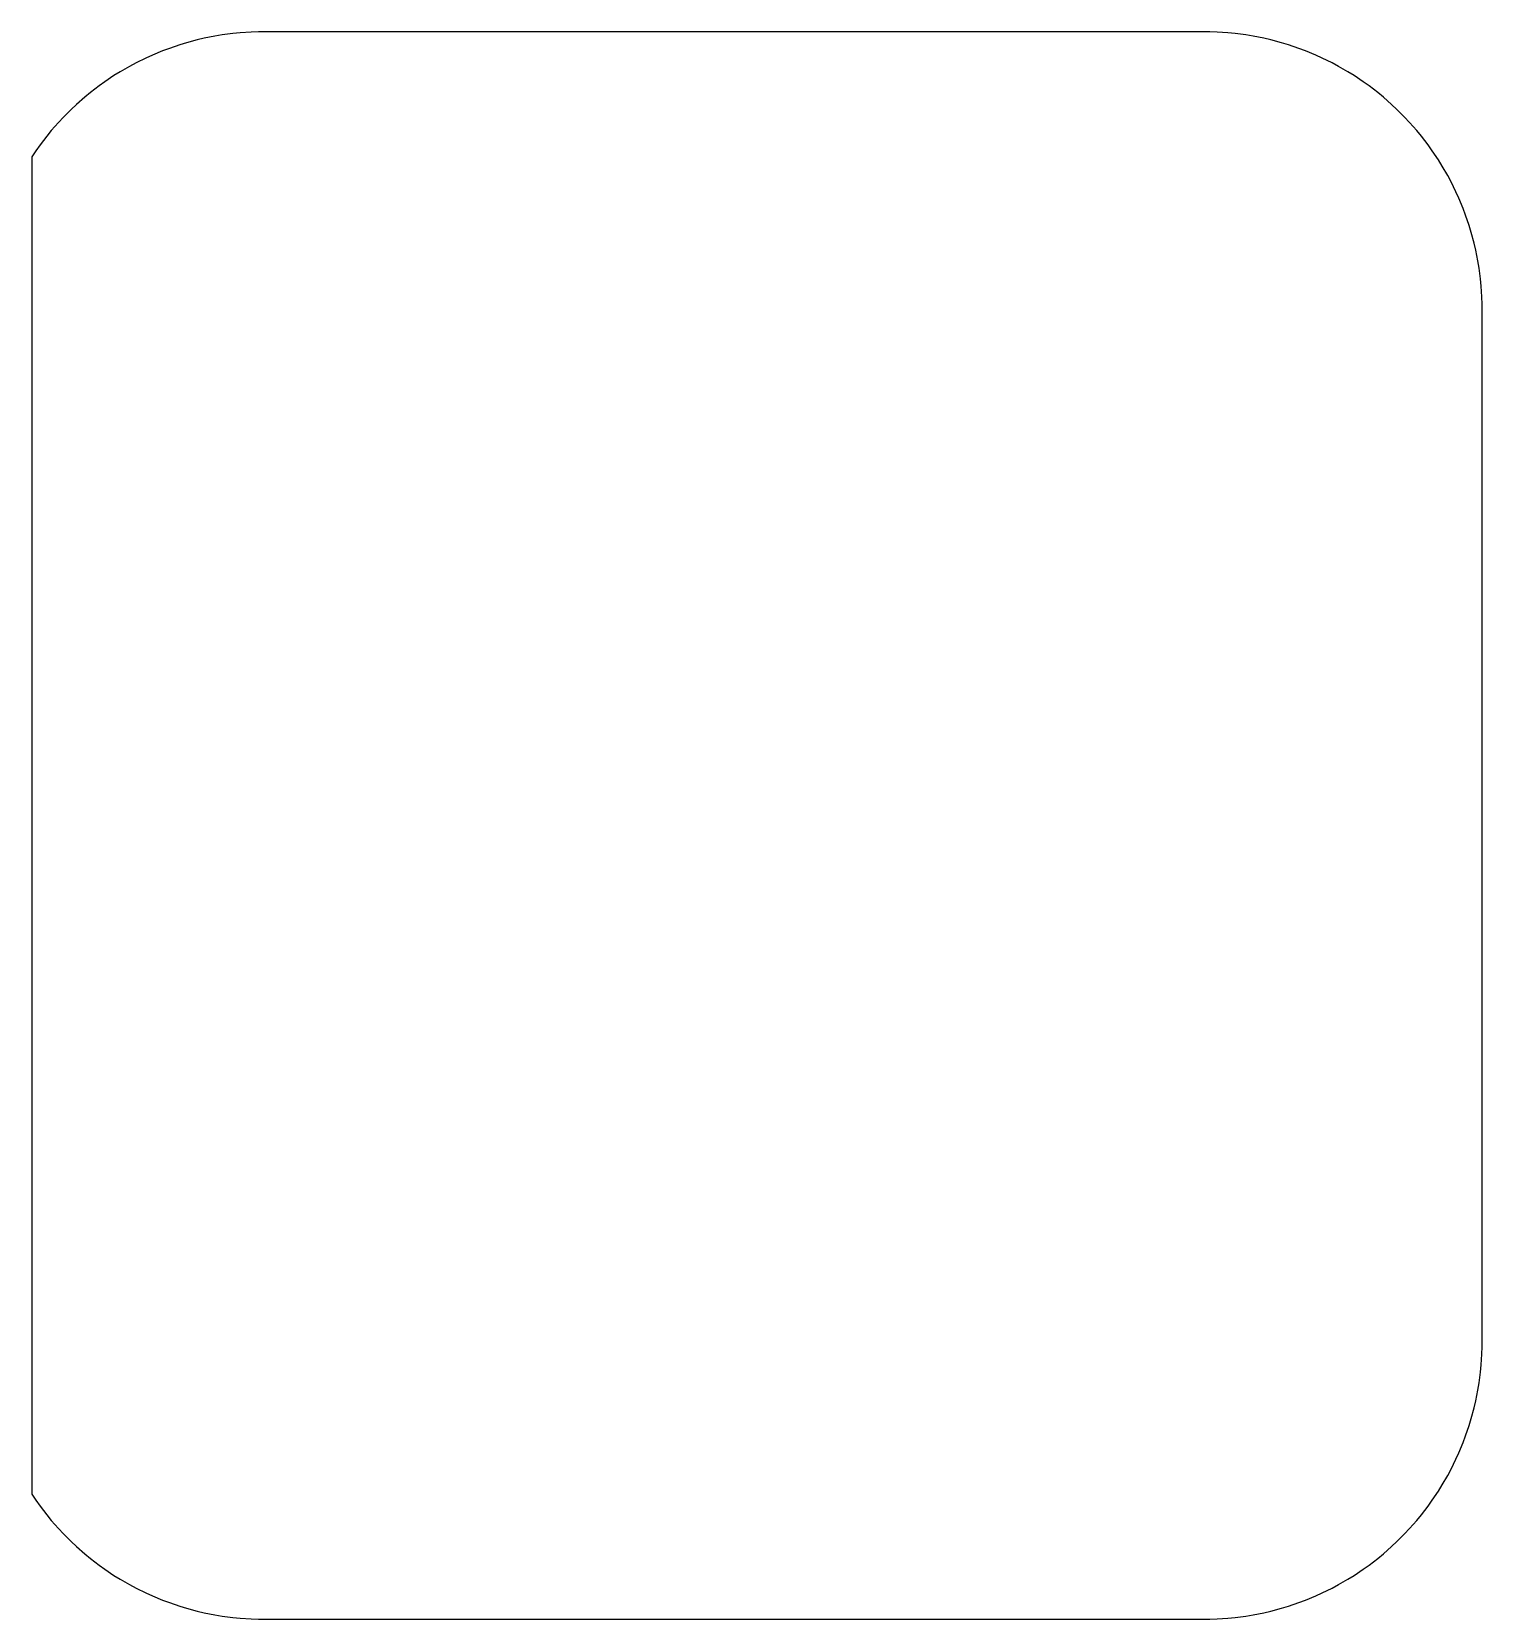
# Model space of a CAD drawing. Header units: millimetres. Extents: x -3.4 to 22.7, y -54.2 to -25.6.
import ezdxf

# ---------------------------------------------------------------- set-up
doc = ezdxf.new("R2010")
doc.units = ezdxf.units.MM

msp = doc.modelspace()

# ---------------------------------------------------------------- linework, layer by layer
at = {"layer": 'CUT'}
msp.add_lwpolyline([(17.8432, -54.1734), (17.974, -54.1691), (18.1699, -54.1563), (18.1699, -54.1563), (18.3001, -54.1434), (18.4947, -54.1178), (18.6239, -54.0965), (18.8164, -54.0582), (18.8164, -54.0582), (18.9439, -54.0285), (19.1335, -53.9777), (19.2587, -53.9397), (19.4446, -53.8766), (19.4446, -53.8766), (19.5671, -53.8305), (19.7485, -53.7554), (19.7485, -53.7554), (19.8677, -53.7013), (20.0438, -53.6145), (20.1592, -53.5528), (20.3292, -53.4547), (20.3292, -53.4547), (20.4403, -53.3855), (20.6036, -53.2765), (20.71, -53.2002), (20.8657, -53.0807), (20.8657, -53.0807), (20.9669, -52.9977), (21.1145, -52.8683), (21.21, -52.7788), (21.3488, -52.64), (21.4383, -52.5445), (21.5677, -52.3969), (21.6507, -52.2957), (21.7702, -52.14), (21.7702, -52.14), (21.8465, -52.0336), (21.9555, -51.8703), (22.0247, -51.7592), (22.1228, -51.5892), (22.1228, -51.5892), (22.1845, -51.4738), (22.2713, -51.2977), (22.3254, -51.1785), (22.4005, -50.9971), (22.4005, -50.9971), (22.4466, -50.8746), (22.5097, -50.6887), (22.5097, -50.6887), (22.5477, -50.5635), (22.5985, -50.3739), (22.6282, -50.2464), (22.6665, -50.0539), (22.6665, -50.0539), (22.6878, -49.9247), (22.7134, -49.7301), (22.7263, -49.5999), (22.7391, -49.404), (22.7391, -49.404), (22.7434, -49.2732), (22.745, -49.175), (22.745, -30.6175), (22.7434, -30.5193), (22.7391, -30.3885), (22.7263, -30.1926), (22.7263, -30.1926), (22.7134, -30.0624), (22.6878, -29.8678), (22.6665, -29.7386), (22.6282, -29.5461), (22.6282, -29.5461), (22.5985, -29.4186), (22.5477, -29.229), (22.5097, -29.1038), (22.4466, -28.9179), (22.4466, -28.9179), (22.4005, -28.7954), (22.3254, -28.614), (22.3254, -28.614), (22.2713, -28.4948), (22.1845, -28.3187), (22.1228, -28.2033), (22.0247, -28.0333), (22.0247, -28.0333), (21.9555, -27.9222), (21.8465, -27.7589), (21.7702, -27.6525), (21.6507, -27.4968), (21.6507, -27.4968), (21.5677, -27.3956), (21.4383, -27.248), (21.3488, -27.1525), (21.21, -27.0137), (21.1145, -26.9242), (20.9669, -26.7948), (20.8657, -26.7118), (20.71, -26.5923), (20.71, -26.5923), (20.6036, -26.516), (20.4403, -26.407), (20.3292, -26.3378), (20.1592, -26.2397), (20.1592, -26.2397), (20.0438, -26.178), (19.8677, -26.0912), (19.7485, -26.0371), (19.5671, -25.962), (19.5671, -25.962), (19.4446, -25.9159), (19.2587, -25.8528), (19.2587, -25.8528), (19.1335, -25.8148), (18.9439, -25.764), (18.8164, -25.7343), (18.6239, -25.696), (18.6239, -25.696), (18.4947, -25.6747), (18.3001, -25.6491), (18.1699, -25.6362), (17.974, -25.6234), (17.974, -25.6234), (17.8432, -25.6191), (17.745, -25.6175), (0.825, -25.6175), (0.7268, -25.6191), (0.596, -25.6234), (0.4001, -25.6362), (0.4001, -25.6362), (0.2699, -25.6491), (0.0753, -25.6747), (-0.0539, -25.696), (-0.2464, -25.7343), (-0.2464, -25.7343), (-0.3739, -25.764), (-0.5635, -25.8148), (-0.6887, -25.8528), (-0.8746, -25.9159), (-0.8746, -25.9159), (-0.9971, -25.962), (-1.1785, -26.0371), (-1.1785, -26.0371), (-1.2977, -26.0912), (-1.4738, -26.178), (-1.5892, -26.2397), (-1.7592, -26.3378), (-1.7592, -26.3378), (-1.8703, -26.407), (-2.0336, -26.516), (-2.14, -26.5923), (-2.2957, -26.7118), (-2.2957, -26.7118), (-2.3969, -26.7948), (-2.5445, -26.9242), (-2.64, -27.0137), (-2.7788, -27.1525), (-2.8683, -27.248), (-2.9977, -27.3956), (-3.0807, -27.4968), (-3.2002, -27.6525), (-3.2002, -27.6525), (-3.2765, -27.7589), (-3.35, -27.869), (-3.35, -51.9235), (-3.2765, -52.0336), (-3.2002, -52.14), (-3.0807, -52.2957), (-3.0807, -52.2957), (-2.9977, -52.3969), (-2.8683, -52.5445), (-2.7788, -52.64), (-2.64, -52.7788), (-2.5445, -52.8683), (-2.3969, -52.9977), (-2.2957, -53.0807), (-2.14, -53.2002), (-2.14, -53.2002), (-2.0336, -53.2765), (-1.8703, -53.3855), (-1.7592, -53.4547), (-1.5892, -53.5528), (-1.5892, -53.5528), (-1.4738, -53.6145), (-1.2977, -53.7013), (-1.1785, -53.7554), (-0.9971, -53.8305), (-0.9971, -53.8305), (-0.8746, -53.8766), (-0.6887, -53.9397), (-0.6887, -53.9397), (-0.5635, -53.9777), (-0.3739, -54.0285), (-0.2464, -54.0582), (-0.0539, -54.0965), (-0.0539, -54.0965), (0.0753, -54.1178), (0.2699, -54.1434), (0.4001, -54.1563), (0.596, -54.1691), (0.596, -54.1691), (0.7268, -54.1734), (0.825, -54.175), (17.745, -54.175)], close=True, dxfattribs=at)

doc.saveas('drawing.dxf')
